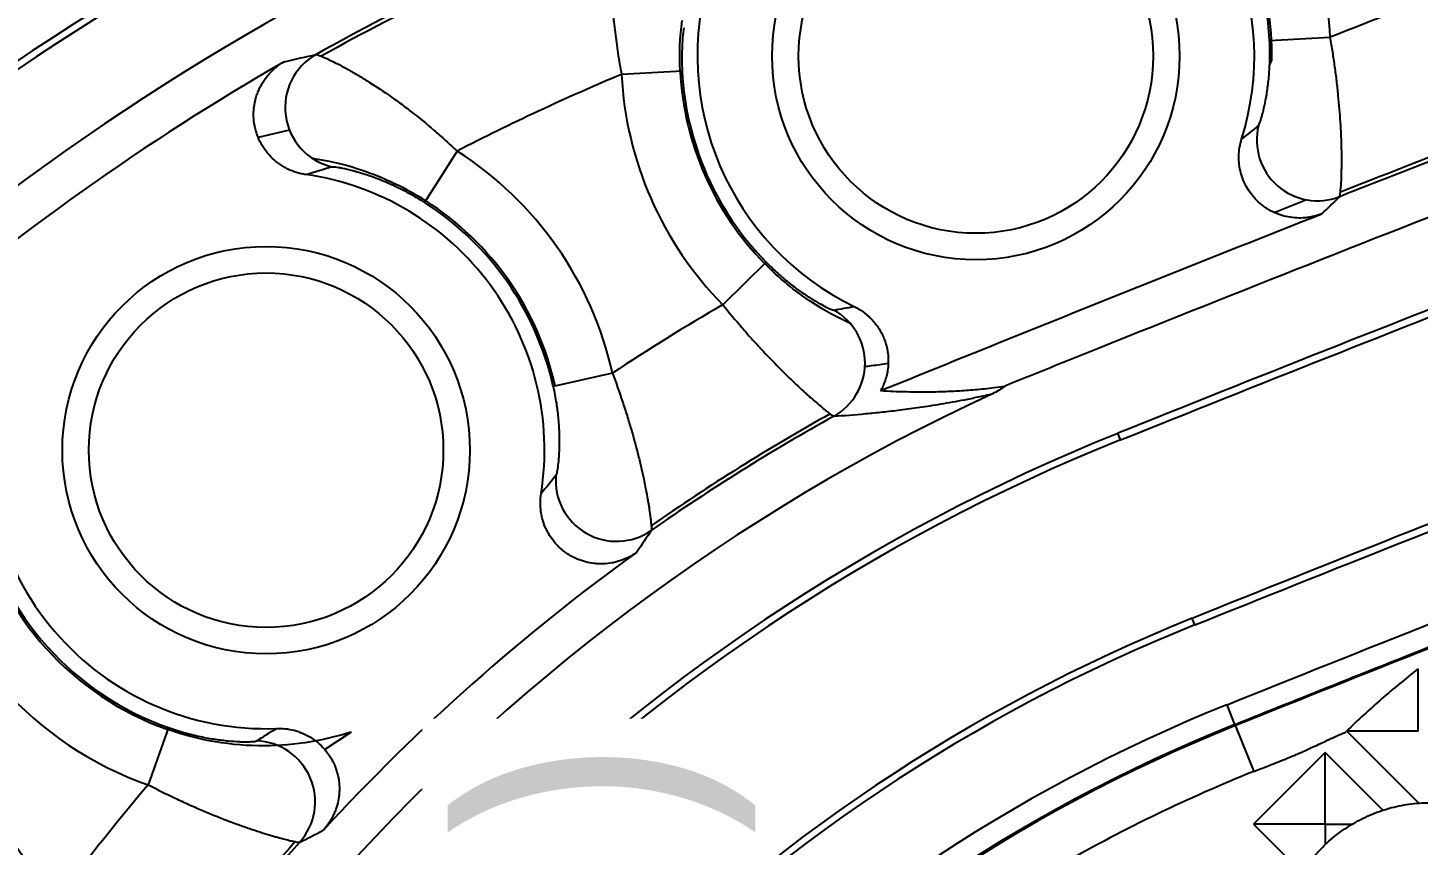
# Model space of a CAD drawing. Header units: millimetres. Extents: x 2519 to 3162, y 2051 to 2506.
# Drawn here: x 2738.72 to 2752.52, y 2293.2 to 2301.31 of the extents above; entities that cross this region are included whole.
import ezdxf
from ezdxf.lldxf.tags import DXFTag

# ---------------------------------------------------------------- set-up
doc = ezdxf.new("R2010")
doc.units = ezdxf.units.MM
doc.layers.add('20', color=7, linetype='Continuous', true_color=0xffffff)
doc.layers.add('dim', color=82, linetype='Continuous', lineweight=9)
doc.styles.add('Capful-A', font='')
doc.styles.get('Capful-A').set_extended_font_data('Microsoft YaHei')
tags = doc.linetypes.add('DASHED', pattern=[25.72, 12.86, -12.86]).pattern_tags.tags
tags[6:7] = [DXFTag(74, 4), DXFTag(75, 0), DXFTag(340, '0'), DXFTag(46, 0.0), DXFTag(50, 0.0), DXFTag(44, 0.0), DXFTag(45, 0.0)]
tags[4:5] = [DXFTag(74, 4), DXFTag(75, 0), DXFTag(340, '0'), DXFTag(46, 0.0), DXFTag(50, 0.0), DXFTag(44, 0.0), DXFTag(45, 0.0)]
doc.dimstyles.new('Capful-A-1.0', dxfattribs={"dimtxt": 2.5, "dimasz": 2.5, "dimexe": 1.5, "dimexo": 1, "dimgap": 1.5, "dimtad": 0, "dimdsep": 46, "dimtxsty": 'Capful-A', "dimcen": 0, "dimclrt": 2, "dimazin": 2, "dimtfac": 1, "dimtmove": 0, "dimatfit": 3, "dimfxl": 0, "dimtolj": 1, "dimtzin": 0, "dimarcsym": 0})

# ---------------------------------------------------------------- blocks, each defined once
blk = doc.blocks.new('*D157')
at = {"layer": 'Defpoints', "color": 0, "transparency": 16777216}
for p in [(2724.164, 2292.55), (2725.103, 2292.55), (2813.414, 2279.55)]:
    blk.add_point(p, dxfattribs=at)
at = {"layer": 'dim', "color": 0, "lineweight": -2, "transparency": 16777216}
blk.add_line((2724.663, 2292.55), (2725.103, 2292.55), dxfattribs=at)
at = {"layer": 'dim', "color": 2, "transparency": 16777216, "insert": (2730.448, 2292.55), "char_height": 2.5, "attachment_point": 5, "style": 'Capful-A', "bg_fill": 3, "box_fill_scale": 1.1, "bg_fill_color": 256, "bg_fill_true_color": 13158600, "bg_fill_transparency": 0}
blk.add_mtext('\\A1;13({\\fISOCPEUR|b0|i0|c134|p34;%%C}5)', dxfattribs=at)
blk = doc.blocks.new('*D158')
at = {"layer": 'Defpoints', "color": 0, "transparency": 16777216}
for p in [(2721.414, 2296.861), (2721.414, 2292.55), (2813.414, 2279.55)]:
    blk.add_point(p, dxfattribs=at)
at = {"layer": 'dim', "color": 0, "lineweight": -2, "transparency": 16777216}
blk.add_line((2721.414, 2293.05), (2721.414, 2296.861), dxfattribs=at)
at = {"layer": 'dim', "color": 2, "transparency": 16777216, "insert": (2721.414, 2299.131), "char_height": 2.5, "attachment_point": 5, "rotation": 90, "style": 'Capful-A', "bg_fill": 3, "box_fill_scale": 1.1, "bg_fill_color": 256, "bg_fill_true_color": 13158600, "bg_fill_transparency": 0}
blk.add_mtext('\\A1;92', dxfattribs=at)
blk = doc.blocks.new('*D162')
at = {"layer": 'Defpoints', "color": 0, "transparency": 16777216}
for p in [(2706.409, 2279.55), (2813.414, 2279.55)]:
    blk.add_point(p, dxfattribs=at)
at = {"layer": 'dim', "color": 0, "lineweight": -2, "transparency": 16777216}
for p, q in [((2706.409, 2280.05), (2706.409, 2283.55)), ((2706.409, 2283.55), (2706.409, 2278.962)), ((2706.409, 2278.962), (2706.409, 2282.962))]:
    blk.add_line(p, q, dxfattribs=at)
at = {"layer": 'dim', "color": 2, "transparency": 16777216, "insert": (2706.409, 2288.182), "char_height": 2.5, "attachment_point": 5, "rotation": 90, "style": 'Capful-A', "bg_fill": 3, "box_fill_scale": 1.1, "bg_fill_color": 256, "bg_fill_true_color": 13158600, "bg_fill_transparency": 0}
blk.add_mtext('\\A1;107.01', dxfattribs=at)
at = {"layer": 'Defpoints', "color": 0, "transparency": 16777216}
blk.add_point((2706.409, 2282.962), dxfattribs=at)
blk = doc.blocks.new('*D188')
at = {"layer": 'Defpoints', "color": 0, "transparency": 16777216}
for p in [(2744.414, 2283.929), (2744.414, 2282.85), (2813.414, 2279.55)]:
    blk.add_point(p, dxfattribs=at)
at = {"layer": 'dim', "color": 0, "lineweight": -2, "transparency": 16777216}
blk.add_line((2744.414, 2283.35), (2744.414, 2283.929), dxfattribs=at)
at = {"layer": 'dim', "color": 2, "transparency": 16777216, "insert": (2744.414, 2289.35), "char_height": 2.5, "attachment_point": 5, "rotation": 90, "style": 'Capful-A', "bg_fill": 3, "box_fill_scale": 1.1, "bg_fill_color": 256, "bg_fill_true_color": 13158600, "bg_fill_transparency": 0}
blk.add_mtext('\\A1;69({\\fISOCPEUR|b0|i0|c134|p34;%%C}6)', dxfattribs=at)

msp = doc.modelspace()

# ---------------------------------------------------------------- linework, layer by layer
at = {"layer": '20', "color": 7, "linetype": 'Continuous'}
for p, q in [((2751.046, 2301.186), (2751.648, 2301.218)), ((2751.047, 2300.936), (2751.07, 2300.99)), ((2745.216, 2300.88), (2744.614, 2300.849)), ((2741.318, 2300.295), (2741.008, 2300.222)), ((2742.982, 2300.087), (2742.657, 2299.579)), ((2751.091, 2299.479), (2751.405, 2299.605)), ((2746.049, 2298.986), (2745.619, 2298.563)), ((2744.524, 2297.883), (2743.935, 2297.752)), ((2749.567, 2297.221), (2749.541, 2297.287)), ((2750.305, 2295.385), (2750.279, 2295.45)), ((2752.521, 2294.331), (2752.521, 2294.949)), ((2750.702, 2294.397), (2750.624, 2294.593)), ((2740.117, 2294.366), (2739.917, 2293.798)), ((2750.702, 2294.397), (2750.89, 2293.931)), ((2741.929, 2294.322), (2741.668, 2294.148)), ((2752.521, 2294.331), (2751.811, 2294.331)), ((2751.812, 2294.33), (2752.521, 2293.621)), ((2751.598, 2294.118), (2750.887, 2293.408)), ((2752.17, 2293.546), (2751.598, 2294.118)), ((2751.598, 2293.408), (2751.598, 2294.118)), ((2751.598, 2293.408), (2750.887, 2293.408)), ((2750.887, 2293.408), (2751.369, 2292.925)), ((2751.598, 2293.408), (2751.867, 2293.408))]:
    msp.add_line(p, q, dxfattribs=at)
at = {"layer": '20', "color": 8, "linetype": 'DASHED', "ltscale": 0.003}
msp.add_line((2751.598, 2293.408), (2751.598, 2293.203), dxfattribs=at)
at = {"layer": '20', "color": 7, "linetype": 'Continuous'}
for centre, radius in [((2748.131, 2301.031), 2.022), ((2748.131, 2301.031), 1.759), ((2741.086, 2297.119), 2.022), ((2741.086, 2297.119), 1.759)]:
    msp.add_circle(centre, radius, dxfattribs=at)
for centre, radius, start, end in [((2753.057, 2279.55), 28.649, 112.2876, 171.04), ((2753.057, 2279.55), 28.636, 113.848, 171.04), ((2753.057, 2279.55), 28.147, 112.2876, 171.0399), ((2753.057, 2279.55), 27.782, 112.2875, 247.6643), ((2753.057, 2279.55), 27.712, 112.2862, 247.7111), ((2753.057, 2279.55), 25.842, 112.2891, 247.7135), ((2753.057, 2279.55), 25.772, 112.2877, 247.667), ((2748.131, 2301.031), 2.764, 342.6331, 61.4221), ((2748.131, 2301.031), 3.522, 3.0393, 40.7749), ((2748.131, 2301.031), 2.919, 3.0393, 40.7749), ((2748.131, 2301.031), 2.939, 359.208, 40.7749), ((2753.566, 2279.55), 25.125, 112.2698, 247.7302), ((2753.566, 2279.55), 24.611, 112.2698, 119.1389), ((2753.566, 2279.55), 24.572, 112.2698, 119.0564), ((2748.131, 2301.031), 2.764, 162.2936, 244.0681), ((2753.566, 2279.55), 24.704, 119.8605, 130.9144), ((2753.566, 2279.55), 23.104, 112.7959, 117.2651), ((2748.131, 2301.031), 3.522, 182.9571, 224.4863), ((2748.131, 2301.031), 2.939, 182.9571, 224.4863), ((2748.131, 2301.031), 2.919, 182.9571, 224.4863), ((2741.086, 2297.119), 3.522, 12.5249, 57.4242), ((2741.086, 2297.119), 2.764, 351.012, 81.8041), ((2741.086, 2297.119), 2.919, 12.5249, 57.4242), ((2741.086, 2297.119), 2.939, 12.5249, 57.4242), ((2756.666, 2279.55), 21.99, 120.1577, 123.5176), ((2756.666, 2279.55), 19.968, 114.7791, 162.8153), ((2741.086, 2297.119), 2.764, 168.9708, 272.1202), ((2756.666, 2279.55), 20.521, 119.1049, 124.954), ((2756.666, 2279.55), 20.483, 119.0464, 125.0284), ((2756.666, 2279.55), 19.114, 111.8865, 159.2733), ((2756.666, 2279.55), 19.044, 111.8865, 159.2734), ((2741.086, 2297.119), 2.939, 193.3507, 250.6072), ((2741.086, 2297.119), 2.919, 193.3507, 250.6072), ((2741.086, 2297.119), 3.522, 193.3507, 250.6072), ((2756.666, 2279.55), 20.389, 125.7171, 137.415), ((2756.668, 2279.55), 17.136, 111.8917, 159.2754), ((2756.668, 2279.55), 17.066, 111.8916, 159.2758), ((2735.736, 2291.144), 3.522, 24.0463, 84.4193), ((2756.668, 2279.55), 16.212, 111.8916, 160.292), ((2756.668, 2279.55), 16.001, 111.8916, 161.5074), ((2756.668, 2279.55), 15.988, 111.8916, 161.5074), ((2756.668, 2279.55), 15.498, 111.8916, 119.6496), ((2756.666, 2279.55), 21.99, 139.6145, 143.6639), ((2756.666, 2279.55), 20.521, 138.1781, 145.7339), ((2756.666, 2279.55), 20.483, 138.1037, 145.84)]:
    msp.add_arc(centre, radius, start, end, dxfattribs=at)
for centre, major_axis, ratio, start_param, end_param in [((2741.876, 2300.52), (-0.117, 0.592), 0.99641, 0.314347, 2.716699), ((2751.521, 2300.196), (-0.423, 0.429), 0.99778, 0.551663, 2.737578), ((2746.429, 2297.983), (-0.047, 0.601), 0.998022, 3.571099, 5.694606), ((2744.563, 2296.816), (0.501, -0.335), 0.997384, 3.645469, 5.912612), ((2740.971, 2293.631), (-0.273, 0.538), 0.997384, 3.512166, 5.779309)]:
    msp.add_ellipse(centre, major_axis=major_axis, ratio=ratio, start_param=start_param, end_param=end_param, dxfattribs=at)
for points, knots in [([(2774.721, 2307.133), (2774.157, 2306.966), (2771.106, 2306.053), (2765.439, 2304.211), (2757.509, 2301.345), (2751.759, 2299.101), (2748.689, 2297.864), (2748.421, 2297.756)], [0, 0, 0, 0, 0.068645, 0.369537, 0.67043, 0.971322, 1, 1, 1, 1]), ([(2773.27, 2305.806), (2770.724, 2305.032), (2765.531, 2303.339), (2757.626, 2300.476), (2752.272, 2298.384), (2749.541, 2297.287)], [0, 0, 0, 0, 0.316894, 0.650203, 1, 1, 1, 1]), ([(2749.567, 2297.221), (2752.298, 2298.319), (2757.651, 2300.41), (2765.554, 2303.273), (2770.746, 2304.965), (2773.29, 2305.739)], [0, 0, 0, 0, 0.349797, 0.683106, 1, 1, 1, 1]), ([(2773.845, 2303.914), (2771.31, 2303.142), (2766.142, 2301.457), (2758.292, 2298.613), (2752.985, 2296.538), (2750.279, 2295.45), (2750.279, 2295.45)], [0, 0, 0, 0, 0.316981, 0.6503, 0.999999, 1, 1, 1, 1]), ([(2750.305, 2295.385), (2753.011, 2296.472), (2758.316, 2298.547), (2766.165, 2301.391), (2771.331, 2303.076), (2773.866, 2303.847)], [0, 0, 0, 0, 0.349699, 0.683019, 1, 1, 1, 1]), ([(2750.624, 2294.593), (2753.322, 2295.677), (2758.613, 2297.746), (2766.439, 2300.582), (2771.588, 2302.261), (2774.115, 2303.029)], [0, 0, 0, 0, 0.349362, 0.682689, 1, 1, 1, 1]), ([(2744.511, 2301.662), (2744.515, 2301.599), (2744.52, 2301.535), (2744.528, 2301.453), (2744.53, 2301.436), (2744.533, 2301.403), (2744.535, 2301.386), (2744.541, 2301.335), (2744.545, 2301.301), (2744.558, 2301.199), (2744.567, 2301.13), (2744.589, 2300.991), (2744.601, 2300.92), (2744.614, 2300.849)], [0, 0, 0, 0, 0.25, 0.25, 0.3125, 0.3125, 0.375, 0.375, 0.5, 0.5, 0.75, 0.75, 1, 1, 1, 1]), ([(2745.196, 2300.879), (2745.196, 2300.882), (2745.196, 2300.884), (2745.187, 2301.052), (2745.194, 2301.22), (2745.215, 2301.383)], [0, 0, 0, 0, 0.014801, 0.014801, 1, 1, 1, 1]), ([(2745.231, 2301.311), (2745.227, 2301.279), (2745.223, 2301.246), (2745.219, 2301.194), (2745.218, 2301.177), (2745.216, 2301.141), (2745.215, 2301.123), (2745.213, 2301.068), (2745.213, 2301.032), (2745.213, 2300.957), (2745.214, 2300.919), (2745.216, 2300.88)], [0, 0, 0, 0, 0.25, 0.25, 0.375, 0.375, 0.5, 0.5, 0.75, 0.75, 1, 1, 1, 1]), ([(2750.936, 2300.34), (2750.937, 2300.341), (2750.938, 2300.344), (2750.942, 2300.351), (2750.944, 2300.356), (2750.952, 2300.374), (2750.958, 2300.391), (2750.967, 2300.423), (2750.971, 2300.435), (2750.976, 2300.455), (2750.978, 2300.462), (2750.982, 2300.476), (2750.983, 2300.483), (2750.993, 2300.521), (2751, 2300.555), (2751.011, 2300.612), (2751.014, 2300.631), (2751.021, 2300.673), (2751.024, 2300.695), (2751.033, 2300.762), (2751.039, 2300.809), (2751.044, 2300.885), (2751.046, 2300.912), (2751.048, 2300.964), (2751.05, 2301.018), (2751.05, 2301.073), (2751.049, 2301.129), (2751.048, 2301.157), (2751.046, 2301.186)], [0, 0, 0, 0, 0.0625, 0.0625, 0.125, 0.125, 0.25, 0.25, 0.3125, 0.3125, 0.34375, 0.34375, 0.375, 0.375, 0.5, 0.5, 0.5625, 0.5625, 0.625, 0.625, 0.75, 0.75, 0.8125, 0.8125, 0.875, 0.9375, 0.9375, 1, 1, 1, 1]), ([(2751.742, 2299.635), (2751.743, 2299.637), (2751.744, 2299.642), (2751.746, 2299.653), (2751.747, 2299.657), (2751.748, 2299.667), (2751.749, 2299.672), (2751.752, 2299.703), (2751.755, 2299.737), (2751.759, 2299.802), (2751.76, 2299.826), (2751.761, 2299.866), (2751.761, 2299.879), (2751.762, 2299.908), (2751.762, 2299.922), (2751.763, 2299.997), (2751.763, 2300.064), (2751.76, 2300.156), (2751.76, 2300.175), (2751.759, 2300.213), (2751.758, 2300.233), (2751.755, 2300.293), (2751.753, 2300.334), (2751.745, 2300.46), (2751.738, 2300.548), (2751.726, 2300.664), (2751.724, 2300.687), (2751.719, 2300.734), (2751.716, 2300.758), (2751.708, 2300.829), (2751.695, 2300.924), (2751.681, 2301.021), (2751.665, 2301.119), (2751.657, 2301.168), (2751.648, 2301.218)], [0, 0, 0, 0, 0.0625, 0.0625, 0.09375, 0.09375, 0.125, 0.125, 0.25, 0.25, 0.3125, 0.3125, 0.34375, 0.34375, 0.375, 0.375, 0.5, 0.5, 0.53125, 0.53125, 0.5625, 0.5625, 0.625, 0.625, 0.75, 0.75, 0.78125, 0.78125, 0.8125, 0.8125, 0.875, 0.9375, 0.9375, 1, 1, 1, 1]), ([(2741.582, 2301.046), (2741.584, 2301.046), (2741.586, 2301.046), (2741.592, 2301.045), (2741.595, 2301.043), (2741.608, 2301.039), (2741.63, 2301.031), (2741.663, 2301.017), (2741.7, 2301), (2741.721, 2300.99), (2741.788, 2300.957), (2741.841, 2300.93), (2741.914, 2300.889), (2741.929, 2300.88), (2741.959, 2300.863), (2741.975, 2300.854), (2742.022, 2300.826), (2742.055, 2300.806), (2742.155, 2300.744), (2742.226, 2300.698), (2742.318, 2300.633), (2742.336, 2300.62), (2742.374, 2300.594), (2742.392, 2300.58), (2742.449, 2300.539), (2742.486, 2300.51), (2742.6, 2300.422), (2742.676, 2300.36), (2742.772, 2300.277), (2742.791, 2300.261), (2742.83, 2300.227), (2742.849, 2300.21), (2742.906, 2300.158), (2742.944, 2300.123), (2742.982, 2300.087)], [0, 0, 0, 0, 0.03125, 0.03125, 0.0625, 0.0625, 0.125, 0.1875, 0.1875, 0.25, 0.25, 0.375, 0.375, 0.40625, 0.40625, 0.4375, 0.4375, 0.5, 0.5, 0.625, 0.625, 0.65625, 0.65625, 0.6875, 0.6875, 0.75, 0.75, 0.875, 0.875, 0.90625, 0.90625, 0.9375, 0.9375, 1, 1, 1, 1]), ([(2741.48, 2299.855), (2741.464, 2299.857), (2741.449, 2299.86), (2741.418, 2299.867), (2741.403, 2299.871), (2741.358, 2299.885), (2741.329, 2299.896), (2741.288, 2299.916), (2741.274, 2299.924), (2741.247, 2299.939), (2741.234, 2299.948), (2741.195, 2299.975), (2741.147, 2300.014), (2741.105, 2300.06), (2741.077, 2300.098), (2741.068, 2300.11), (2741.051, 2300.136), (2741.043, 2300.15), (2741.021, 2300.191), (2741.008, 2300.219), (2740.992, 2300.263), (2740.987, 2300.278), (2740.979, 2300.308), (2740.976, 2300.323), (2740.967, 2300.369), (2740.963, 2300.4), (2740.962, 2300.447), (2740.962, 2300.462), (2740.963, 2300.494), (2740.965, 2300.509), (2740.971, 2300.555), (2740.977, 2300.586), (2740.989, 2300.631), (2740.994, 2300.645), (2741.005, 2300.675), (2741.011, 2300.689), (2741.031, 2300.732), (2741.046, 2300.759), (2741.072, 2300.797), (2741.081, 2300.81), (2741.1, 2300.835), (2741.11, 2300.847), (2741.142, 2300.881), (2741.187, 2300.924), (2741.239, 2300.959), (2741.266, 2300.974)], [0, 0, 0, 0, 0.03125, 0.03125, 0.0625, 0.0625, 0.125, 0.125, 0.15625, 0.15625, 0.1875, 0.1875, 0.25, 0.3125, 0.3125, 0.34375, 0.34375, 0.375, 0.375, 0.4375, 0.4375, 0.46875, 0.46875, 0.5, 0.5, 0.5625, 0.5625, 0.59375, 0.59375, 0.625, 0.625, 0.6875, 0.6875, 0.71875, 0.71875, 0.75, 0.75, 0.8125, 0.8125, 0.84375, 0.84375, 0.875, 0.875, 0.9375, 1, 1, 1, 1]), ([(2751.566, 2299.466), (2751.539, 2299.455), (2751.512, 2299.447), (2751.471, 2299.437), (2751.457, 2299.434), (2751.429, 2299.429), (2751.415, 2299.427), (2751.372, 2299.423), (2751.316, 2299.422), (2751.26, 2299.429), (2751.204, 2299.439), (2751.177, 2299.446), (2751.123, 2299.464), (2751.097, 2299.475), (2751.06, 2299.494), (2751.047, 2299.501), (2751.023, 2299.516), (2751.011, 2299.524), (2750.976, 2299.548), (2750.954, 2299.565), (2750.923, 2299.594), (2750.913, 2299.604), (2750.894, 2299.625), (2750.884, 2299.636), (2750.858, 2299.669), (2750.825, 2299.715), (2750.8, 2299.765), (2750.783, 2299.804), (2750.778, 2299.818), (2750.769, 2299.845), (2750.765, 2299.858), (2750.754, 2299.899), (2750.749, 2299.927), (2750.744, 2299.969), (2750.743, 2299.983), (2750.741, 2300.011), (2750.741, 2300.025), (2750.742, 2300.068), (2750.747, 2300.124), (2750.76, 2300.179), (2750.769, 2300.206)], [0, 0, 0, 0, 0.0625, 0.0625, 0.09375, 0.09375, 0.125, 0.125, 0.1875, 0.25, 0.25, 0.3125, 0.3125, 0.375, 0.375, 0.40625, 0.40625, 0.4375, 0.4375, 0.5, 0.5, 0.53125, 0.53125, 0.5625, 0.5625, 0.625, 0.6875, 0.6875, 0.71875, 0.71875, 0.75, 0.75, 0.8125, 0.8125, 0.84375, 0.84375, 0.875, 0.875, 0.9375, 1, 1, 1, 1]), ([(2741.543, 2300.018), (2741.695, 2299.996), (2741.846, 2299.961), (2742.107, 2299.877), (2742.215, 2299.835), (2742.427, 2299.737), (2742.532, 2299.681), (2742.643, 2299.612), (2742.655, 2299.604), (2742.668, 2299.595)], [0, 0, 0, 0, 0.390828, 0.390828, 0.676978, 0.676978, 0.963128, 0.963128, 1, 1, 1, 1]), ([(2741.739, 2299.933), (2741.742, 2299.933), (2741.745, 2299.933), (2741.757, 2299.933), (2741.772, 2299.931), (2741.792, 2299.928), (2741.81, 2299.925), (2741.817, 2299.924), (2741.83, 2299.922), (2741.837, 2299.92), (2741.873, 2299.913), (2741.906, 2299.905), (2741.953, 2299.893), (2741.963, 2299.89), (2741.982, 2299.885), (2741.992, 2299.882), (2742.022, 2299.873), (2742.043, 2299.867), (2742.108, 2299.846), (2742.153, 2299.83), (2742.225, 2299.802), (2742.25, 2299.792), (2742.299, 2299.771), (2742.324, 2299.76), (2742.399, 2299.725), (2742.45, 2299.699), (2742.528, 2299.657), (2742.554, 2299.642), (2742.606, 2299.611), (2742.632, 2299.596), (2742.657, 2299.579)], [0, 0, 0, 0, 0.0625, 0.0625, 0.125, 0.1875, 0.1875, 0.21875, 0.21875, 0.25, 0.25, 0.375, 0.375, 0.40625, 0.40625, 0.4375, 0.4375, 0.5, 0.5, 0.625, 0.625, 0.6875, 0.6875, 0.75, 0.75, 0.875, 0.875, 0.9375, 0.9375, 1, 1, 1, 1]), ([(2746.884, 2298.378), (2746.76, 2298.434), (2746.634, 2298.501), (2746.425, 2298.637), (2746.339, 2298.7), (2746.179, 2298.832), (2746.105, 2298.9), (2746.035, 2298.972)], [0, 0, 0, 0, 0.420248, 0.420248, 0.718665, 0.718665, 1, 1, 1, 1]), ([(2746.049, 2298.986), (2746.088, 2298.946), (2746.128, 2298.908), (2746.178, 2298.863), (2746.188, 2298.854), (2746.208, 2298.837), (2746.218, 2298.828), (2746.248, 2298.803), (2746.287, 2298.771), (2746.335, 2298.735), (2746.363, 2298.715), (2746.381, 2298.701), (2746.39, 2298.695), (2746.436, 2298.663), (2746.469, 2298.641), (2746.516, 2298.612), (2746.531, 2298.603), (2746.553, 2298.59), (2746.56, 2298.586), (2746.574, 2298.578), (2746.581, 2298.574), (2746.613, 2298.557), (2746.635, 2298.545), (2746.664, 2298.531), (2746.673, 2298.527), (2746.688, 2298.52), (2746.702, 2298.515), (2746.711, 2298.512), (2746.718, 2298.51), (2746.721, 2298.509), (2746.723, 2298.51)], [0, 0, 0, 0, 0.125, 0.125, 0.15625, 0.15625, 0.1875, 0.1875, 0.25, 0.3125, 0.34375, 0.34375, 0.375, 0.375, 0.5, 0.5, 0.5625, 0.5625, 0.59375, 0.59375, 0.625, 0.625, 0.75, 0.75, 0.8125, 0.8125, 0.875, 0.9375, 0.9375, 1, 1, 1, 1]), ([(2745.619, 2298.563), (2745.681, 2298.486), (2745.744, 2298.411), (2745.824, 2298.319), (2745.839, 2298.301), (2745.871, 2298.264), (2745.887, 2298.246), (2745.935, 2298.194), (2745.966, 2298.159), (2746.059, 2298.059), (2746.12, 2297.996), (2746.193, 2297.921), (2746.208, 2297.907), (2746.237, 2297.878), (2746.251, 2297.864), (2746.293, 2297.823), (2746.347, 2297.771), (2746.411, 2297.713), (2746.446, 2297.68), (2746.47, 2297.659), (2746.481, 2297.649), (2746.536, 2297.6), (2746.575, 2297.568), (2746.616, 2297.534), (2746.624, 2297.527), (2746.638, 2297.516), (2746.645, 2297.51), (2746.665, 2297.494), (2746.688, 2297.477), (2746.703, 2297.466), (2746.715, 2297.459), (2746.719, 2297.457), (2746.721, 2297.457)], [0, 0, 0, 0, 0.125, 0.125, 0.15625, 0.15625, 0.1875, 0.1875, 0.25, 0.25, 0.375, 0.375, 0.40625, 0.40625, 0.4375, 0.4375, 0.5, 0.5625, 0.59375, 0.59375, 0.625, 0.625, 0.75, 0.75, 0.78125, 0.78125, 0.8125, 0.8125, 0.875, 0.9375, 0.9375, 1, 1, 1, 1]), ([(2746.923, 2298.545), (2746.96, 2298.527), (2746.994, 2298.506), (2747.035, 2298.475), (2747.043, 2298.468), (2747.059, 2298.455), (2747.066, 2298.448), (2747.089, 2298.427), (2747.103, 2298.412), (2747.143, 2298.366), (2747.166, 2298.333), (2747.196, 2298.279), (2747.205, 2298.26), (2747.221, 2298.223), (2747.235, 2298.185), (2747.246, 2298.145), (2747.252, 2298.115), (2747.254, 2298.105), (2747.257, 2298.085), (2747.258, 2298.074), (2747.263, 2298.024), (2747.263, 2297.983), (2747.258, 2297.932), (2747.257, 2297.922), (2747.253, 2297.902), (2747.252, 2297.892), (2747.245, 2297.861), (2747.24, 2297.842), (2747.222, 2297.784), (2747.206, 2297.746), (2747.186, 2297.71)], [0, 0, 0, 0, 0.125, 0.125, 0.15625, 0.15625, 0.1875, 0.1875, 0.25, 0.25, 0.375, 0.375, 0.4375, 0.4375, 0.5, 0.5625, 0.5625, 0.59375, 0.59375, 0.625, 0.625, 0.75, 0.75, 0.78125, 0.78125, 0.8125, 0.8125, 0.875, 0.875, 1, 1, 1, 1]), ([(2747.03, 2297.95), (2747.052, 2297.953), (2747.074, 2297.956), (2747.15, 2297.966), (2747.205, 2297.974), (2747.262, 2297.983)], [0, 0, 0, 0, 0.298, 0.298, 1, 1, 1, 1]), ([(2744.524, 2297.883), (2744.559, 2297.789), (2744.592, 2297.695), (2744.631, 2297.578), (2744.639, 2297.554), (2744.654, 2297.508), (2744.661, 2297.485), (2744.683, 2297.416), (2744.696, 2297.371), (2744.735, 2297.238), (2744.758, 2297.152), (2744.785, 2297.048), (2744.79, 2297.027), (2744.799, 2296.987), (2744.804, 2296.967), (2744.818, 2296.908), (2744.826, 2296.871), (2744.849, 2296.762), (2744.862, 2296.695), (2744.875, 2296.619), (2744.878, 2296.604), (2744.883, 2296.575), (2744.885, 2296.562), (2744.891, 2296.522), (2744.894, 2296.497), (2744.899, 2296.464), (2744.9, 2296.453), (2744.903, 2296.433), (2744.904, 2296.423), (2744.907, 2296.397), (2744.908, 2296.381), (2744.91, 2296.362), (2744.91, 2296.356), (2744.911, 2296.346), (2744.911, 2296.341), (2744.911, 2296.33), (2744.91, 2296.325), (2744.909, 2296.323)], [0, 0, 0, 0, 0.125, 0.125, 0.15625, 0.15625, 0.1875, 0.1875, 0.25, 0.25, 0.375, 0.375, 0.40625, 0.40625, 0.4375, 0.4375, 0.5, 0.5, 0.625, 0.625, 0.65625, 0.65625, 0.6875, 0.6875, 0.75, 0.75, 0.78125, 0.78125, 0.8125, 0.8125, 0.875, 0.875, 0.90625, 0.90625, 0.9375, 0.9375, 1, 1, 1, 1]), ([(2743.935, 2297.752), (2743.948, 2297.696), (2743.958, 2297.64), (2743.969, 2297.571), (2743.971, 2297.557), (2743.975, 2297.53), (2743.976, 2297.517), (2743.981, 2297.477), (2743.986, 2297.425), (2743.991, 2297.362), (2743.993, 2297.326), (2743.994, 2297.302), (2743.994, 2297.29), (2743.996, 2297.231), (2743.996, 2297.188), (2743.995, 2297.128), (2743.994, 2297.109), (2743.992, 2297.072), (2743.991, 2297.055), (2743.987, 2297.005), (2743.984, 2296.976), (2743.979, 2296.94), (2743.977, 2296.929), (2743.974, 2296.91), (2743.972, 2296.897), (2743.97, 2296.888), (2743.968, 2296.882), (2743.967, 2296.879), (2743.965, 2296.873), (2743.964, 2296.87), (2743.963, 2296.869)], [0, 0, 0, 0, 0.125, 0.125, 0.15625, 0.15625, 0.1875, 0.1875, 0.25, 0.3125, 0.34375, 0.34375, 0.375, 0.375, 0.5, 0.5, 0.5625, 0.5625, 0.625, 0.625, 0.75, 0.75, 0.8125, 0.8125, 0.875, 0.90625, 0.90625, 0.9375, 0.9375, 1, 1, 1, 1]), ([(2746.721, 2297.457), (2746.822, 2297.463), (2746.926, 2297.471), (2747.091, 2297.487), (2747.147, 2297.492), (2747.262, 2297.505), (2747.322, 2297.512), (2747.445, 2297.527), (2747.509, 2297.535), (2747.642, 2297.555), (2747.711, 2297.566), (2747.822, 2297.584), (2747.86, 2297.591), (2747.938, 2297.605), (2747.978, 2297.612), (2748.062, 2297.629), (2748.106, 2297.638), (2748.197, 2297.657), (2748.246, 2297.668), (2748.297, 2297.68)], [0, 0, 0, 0, 0.25, 0.25, 0.375, 0.375, 0.5, 0.5, 0.625, 0.625, 0.75, 0.75, 0.8125, 0.8125, 0.875, 0.875, 0.9375, 0.9375, 1, 1, 1, 1]), ([(2747.186, 2297.71), (2747.268, 2297.706), (2747.353, 2297.702), (2747.485, 2297.699), (2747.53, 2297.699), (2747.623, 2297.698), (2747.671, 2297.699), (2747.768, 2297.7), (2747.819, 2297.702), (2747.923, 2297.706), (2747.978, 2297.709), (2748.092, 2297.718), (2748.151, 2297.723), (2748.247, 2297.733), (2748.28, 2297.737), (2748.348, 2297.746), (2748.384, 2297.751), (2748.421, 2297.756)], [0, 0, 0, 0, 0.25, 0.25, 0.375, 0.375, 0.5, 0.5, 0.625, 0.625, 0.75, 0.75, 0.875, 0.875, 0.9375, 0.9375, 1, 1, 1, 1]), ([(2744.763, 2296.104), (2744.739, 2296.087), (2744.688, 2296.056), (2744.634, 2296.033), (2744.592, 2296.019), (2744.578, 2296.014), (2744.549, 2296.007), (2744.535, 2296.003), (2744.491, 2295.995), (2744.462, 2295.992), (2744.418, 2295.99), (2744.403, 2295.99), (2744.373, 2295.992), (2744.358, 2295.993), (2744.314, 2295.998), (2744.285, 2296.003), (2744.243, 2296.014), (2744.229, 2296.018), (2744.201, 2296.028), (2744.187, 2296.033), (2744.146, 2296.051), (2744.093, 2296.078), (2744.046, 2296.113), (2744.011, 2296.141), (2744, 2296.151), (2743.979, 2296.172), (2743.969, 2296.183), (2743.94, 2296.216), (2743.922, 2296.239), (2743.898, 2296.276), (2743.89, 2296.289), (2743.876, 2296.315), (2743.869, 2296.328), (2743.851, 2296.369), (2743.84, 2296.396), (2743.828, 2296.438), (2743.825, 2296.453), (2743.818, 2296.482), (2743.816, 2296.497), (2743.81, 2296.541), (2743.806, 2296.599), (2743.811, 2296.658), (2743.816, 2296.688)], [0, 0, 0, 0, 0.0625, 0.125, 0.125, 0.15625, 0.15625, 0.1875, 0.1875, 0.25, 0.25, 0.28125, 0.28125, 0.3125, 0.3125, 0.375, 0.375, 0.40625, 0.40625, 0.4375, 0.4375, 0.5, 0.5625, 0.5625, 0.59375, 0.59375, 0.625, 0.625, 0.6875, 0.6875, 0.71875, 0.71875, 0.75, 0.75, 0.8125, 0.8125, 0.84375, 0.84375, 0.875, 0.875, 0.9375, 1, 1, 1, 1]), ([(2752.521, 2294.949), (2752.46, 2294.901), (2752.399, 2294.852), (2752.278, 2294.753), (2752.218, 2294.703), (2752.099, 2294.599), (2752.04, 2294.547), (2751.924, 2294.439), (2751.866, 2294.385), (2751.808, 2294.328)], [0, 0, 0, 0, 0.25, 0.25, 0.5, 0.5, 0.75, 0.75, 1, 1, 1, 1]), ([(2740.117, 2294.366), (2740.171, 2294.347), (2740.225, 2294.33), (2740.292, 2294.311), (2740.305, 2294.308), (2740.332, 2294.301), (2740.345, 2294.297), (2740.385, 2294.288), (2740.41, 2294.282), (2740.486, 2294.266), (2740.534, 2294.257), (2740.603, 2294.247), (2740.625, 2294.244), (2740.669, 2294.239), (2740.69, 2294.236), (2740.75, 2294.231), (2740.787, 2294.228), (2740.828, 2294.226), (2740.836, 2294.226), (2740.852, 2294.226), (2740.859, 2294.226), (2740.881, 2294.225), (2740.907, 2294.225), (2740.929, 2294.226), (2740.949, 2294.227), (2740.957, 2294.227), (2740.972, 2294.229), (2740.978, 2294.229), (2740.986, 2294.231), (2740.989, 2294.232), (2740.991, 2294.233)], [0, 0, 0, 0, 0.125, 0.125, 0.15625, 0.15625, 0.1875, 0.1875, 0.25, 0.25, 0.375, 0.375, 0.4375, 0.4375, 0.5, 0.5, 0.625, 0.625, 0.65625, 0.65625, 0.6875, 0.6875, 0.75, 0.8125, 0.8125, 0.875, 0.875, 0.9375, 0.9375, 1, 1, 1, 1]), ([(2741.188, 2294.358), (2741.218, 2294.359), (2741.277, 2294.357), (2741.335, 2294.346), (2741.378, 2294.335), (2741.392, 2294.33), (2741.42, 2294.321), (2741.434, 2294.315), (2741.475, 2294.298), (2741.501, 2294.285), (2741.551, 2294.254), (2741.576, 2294.236), (2741.621, 2294.198), (2741.642, 2294.178), (2741.671, 2294.145), (2741.681, 2294.133), (2741.699, 2294.11), (2741.707, 2294.098), (2741.732, 2294.06), (2741.76, 2294.009), (2741.781, 2293.954), (2741.793, 2293.911), (2741.797, 2293.896), (2741.803, 2293.867), (2741.806, 2293.853), (2741.812, 2293.809), (2741.814, 2293.78), (2741.813, 2293.735), (2741.813, 2293.721), (2741.81, 2293.691), (2741.808, 2293.676), (2741.801, 2293.633), (2741.795, 2293.604), (2741.781, 2293.562), (2741.776, 2293.548), (2741.765, 2293.52), (2741.759, 2293.507), (2741.74, 2293.467), (2741.711, 2293.416), (2741.674, 2293.369), (2741.654, 2293.347)], [0, 0, 0, 0, 0.0625, 0.125, 0.125, 0.15625, 0.15625, 0.1875, 0.1875, 0.25, 0.25, 0.3125, 0.3125, 0.375, 0.375, 0.40625, 0.40625, 0.4375, 0.4375, 0.5, 0.5625, 0.5625, 0.59375, 0.59375, 0.625, 0.625, 0.6875, 0.6875, 0.71875, 0.71875, 0.75, 0.75, 0.8125, 0.8125, 0.84375, 0.84375, 0.875, 0.875, 0.9375, 1, 1, 1, 1]), ([(2741.929, 2294.322), (2741.921, 2294.319), (2741.913, 2294.317), (2741.766, 2294.271), (2741.622, 2294.238), (2741.32, 2294.193), (2741.165, 2294.182), (2740.848, 2294.188), (2740.684, 2294.204), (2740.383, 2294.262), (2740.243, 2294.3), (2740.11, 2294.348)], [0, 0, 0, 0, 0.014449, 0.014449, 0.269641, 0.269641, 0.524833, 0.524833, 0.780025, 0.780025, 1, 1, 1, 1]), ([(2750.89, 2293.931), (2750.893, 2293.932), (2750.906, 2293.937), (2750.934, 2293.948), (2750.981, 2293.967), (2751.048, 2293.993), (2751.116, 2294.02), (2751.18, 2294.045), (2751.231, 2294.065), (2751.277, 2294.084), (2751.32, 2294.102), (2751.355, 2294.117), (2751.388, 2294.132), (2751.423, 2294.148), (2751.467, 2294.169), (2751.521, 2294.194), (2751.571, 2294.217), (2751.612, 2294.236), (2751.64, 2294.25), (2751.668, 2294.262), (2751.694, 2294.274), (2751.719, 2294.285), (2751.743, 2294.296), (2751.766, 2294.305), (2751.787, 2294.314), (2751.801, 2294.32), (2751.808, 2294.323)], [0, 0, 0, 0, 0.010362, 0.041021, 0.091978, 0.163233, 0.254786, 0.313731, 0.368401, 0.418798, 0.464924, 0.506784, 0.534381, 0.572753, 0.621899, 0.681822, 0.752522, 0.785512, 0.817127, 0.847368, 0.876235, 0.903729, 0.929851, 0.954602, 0.977985, 1, 1, 1, 1]), ([(2739.917, 2293.798), (2740.006, 2293.751), (2740.095, 2293.707), (2740.228, 2293.644), (2740.272, 2293.624), (2740.361, 2293.584), (2740.404, 2293.565), (2740.532, 2293.51), (2740.614, 2293.477), (2740.734, 2293.431), (2740.773, 2293.417), (2740.849, 2293.389), (2740.886, 2293.376), (2740.992, 2293.34), (2741.057, 2293.319), (2741.131, 2293.297), (2741.145, 2293.293), (2741.173, 2293.285), (2741.186, 2293.281), (2741.225, 2293.27), (2741.273, 2293.257), (2741.312, 2293.248), (2741.338, 2293.241), (2741.346, 2293.24), (2741.361, 2293.236), (2741.368, 2293.235), (2741.387, 2293.231), (2741.397, 2293.229), (2741.409, 2293.228), (2741.412, 2293.228), (2741.417, 2293.228), (2741.419, 2293.228), (2741.42, 2293.228)], [0, 0, 0, 0, 0.125, 0.125, 0.1875, 0.1875, 0.25, 0.25, 0.375, 0.375, 0.4375, 0.4375, 0.5, 0.5, 0.625, 0.625, 0.65625, 0.65625, 0.6875, 0.6875, 0.75, 0.8125, 0.8125, 0.84375, 0.84375, 0.875, 0.875, 0.9375, 0.9375, 0.96875, 0.96875, 1, 1, 1, 1]), ([(2751.305, 2292.815), (2751.311, 2292.826), (2751.323, 2292.849), (2751.342, 2292.882), (2751.362, 2292.914), (2751.382, 2292.945), (2751.402, 2292.974), (2751.422, 2293.002), (2751.441, 2293.029), (2751.461, 2293.054), (2751.481, 2293.078), (2751.501, 2293.101), (2751.52, 2293.123), (2751.557, 2293.163), (2751.614, 2293.22), (2751.693, 2293.288), (2751.773, 2293.348), (2751.886, 2293.422), (2752.038, 2293.5), (2752.231, 2293.569), (2752.432, 2293.611), (2752.595, 2293.622), (2752.711, 2293.619), (2752.779, 2293.614), (2752.844, 2293.607), (2752.913, 2293.596), (2752.983, 2293.581), (2753.057, 2293.562), (2753.128, 2293.539), (2753.197, 2293.514), (2753.262, 2293.486), (2753.339, 2293.449), (2753.421, 2293.403), (2753.542, 2293.323), (2753.677, 2293.213), (2753.822, 2293.054), (2753.942, 2292.881), (2754.038, 2292.688), (2754.105, 2292.483), (2754.137, 2292.308), (2754.146, 2292.167), (2754.147, 2292.061), (2754.139, 2291.952), (2754.126, 2291.861), (2754.111, 2291.787), (2754.097, 2291.73), (2754.079, 2291.665), (2754.055, 2291.594), (2754.024, 2291.516), (2753.975, 2291.411), (2753.908, 2291.294), (2753.825, 2291.179), (2753.721, 2291.059), (2753.588, 2290.935), (2753.411, 2290.812), (2753.22, 2290.716), (2753.05, 2290.659), (2752.912, 2290.629), (2752.808, 2290.613), (2752.698, 2290.605), (2752.62, 2290.605), (2752.575, 2290.606), (2752.564, 2290.607), (2752.553, 2290.608), (2752.541, 2290.608), (2752.529, 2290.609), (2752.517, 2290.61), (2752.504, 2290.611), (2752.491, 2290.612), (2752.478, 2290.614), (2752.465, 2290.615), (2752.451, 2290.617), (2752.437, 2290.619), (2752.423, 2290.621), (2752.409, 2290.623), (2752.394, 2290.625), (2752.38, 2290.628), (2752.365, 2290.63), (2752.349, 2290.633), (2752.334, 2290.636), (2752.318, 2290.64), (2752.302, 2290.643), (2752.286, 2290.647), (2752.269, 2290.651), (2752.253, 2290.655), (2752.236, 2290.66), (2752.219, 2290.665), (2752.201, 2290.67), (2752.184, 2290.675), (2752.172, 2290.679), (2752.166, 2290.681)], [0, 0, 0, 0, 0.005845, 0.011533, 0.017064, 0.022438, 0.027655, 0.032714, 0.037617, 0.042363, 0.046952, 0.051385, 0.055661, 0.05978, 0.075477, 0.090657, 0.105326, 0.119493, 0.149375, 0.179086, 0.208116, 0.238779, 0.249992, 0.259174, 0.268852, 0.279026, 0.289698, 0.300868, 0.312537, 0.32298, 0.333424, 0.343867, 0.360903, 0.375022, 0.408138, 0.437481, 0.469297, 0.49998, 0.530927, 0.56249, 0.577087, 0.592379, 0.608371, 0.62507, 0.632507, 0.64114, 0.65097, 0.661995, 0.674216, 0.687633, 0.712694, 0.733438, 0.749864, 0.782384, 0.812347, 0.843644, 0.874847, 0.889626, 0.904977, 0.920905, 0.937415, 0.939012, 0.940649, 0.942326, 0.944044, 0.945801, 0.947598, 0.949436, 0.951313, 0.953231, 0.955189, 0.957186, 0.959224, 0.961302, 0.96342, 0.965578, 0.967776, 0.970014, 0.972293, 0.974611, 0.976969, 0.979368, 0.981807, 0.984285, 0.986804, 0.989363, 0.991962, 0.994601, 0.997281, 1, 1, 1, 1])]:
    msp.add_open_spline(points, degree=3, knots=knots, dxfattribs=at)
for points in [[(2752.908, 2301.71), (2752.488, 2301.547), (2752.068, 2301.383), (2751.648, 2301.218)], [(2741.266, 2300.974), (2741.376, 2301.002), (2741.481, 2301.025), (2741.582, 2301.046)], [(2753.912, 2300.483), (2753.192, 2300.204), (2752.469, 2299.922), (2751.742, 2299.635)], [(2753.876, 2300.51), (2753.17, 2300.237), (2752.462, 2299.96), (2751.75, 2299.68)], [(2750.769, 2300.206), (2750.827, 2300.251), (2750.882, 2300.296), (2750.936, 2300.34)], [(2741.48, 2299.855), (2741.57, 2299.884), (2741.656, 2299.91), (2741.739, 2299.933)], [(2751.566, 2299.466), (2751.627, 2299.523), (2751.685, 2299.58), (2751.742, 2299.635)], [(2747.186, 2297.71), (2747.676, 2297.909), (2748.654, 2298.305), (2750.114, 2298.891), (2751.083, 2299.275), (2751.566, 2299.466)], [(2746.723, 2298.51), (2746.788, 2298.521), (2746.854, 2298.533), (2746.923, 2298.545)], [(2748.421, 2297.756), (2748.383, 2297.726), (2748.341, 2297.7), (2748.297, 2297.68)], [(2743.963, 2296.869), (2743.916, 2296.81), (2743.867, 2296.75), (2743.816, 2296.688)], [(2744.909, 2296.323), (2744.863, 2296.252), (2744.815, 2296.18), (2744.763, 2296.104)], [(2750.702, 2294.397), (2751.361, 2294.662), (2752.668, 2295.184), (2753.96, 2295.692), (2754.601, 2295.942)], [(2754.606, 2295.93), (2753.304, 2295.422), (2752.004, 2294.906), (2750.707, 2294.385)], [(2740.991, 2294.233), (2741.055, 2294.272), (2741.12, 2294.314), (2741.188, 2294.358)], [(2741.42, 2293.228), (2741.495, 2293.265), (2741.573, 2293.305), (2741.654, 2293.347)]]:
    msp.add_open_spline(points, degree=3, dxfattribs=at)

# ---------------------------------------------------------------- next in the draw order: dimensions: what is measured, and where the dimension line sits
at = {"layer": 'dim'}
dim = msp.add_ordinate_dim(feature_location=(2724.164, 2292.55), offset=(0.94, 0), dtype=0, origin=(2813.414, 2279.55), text='<>({\\fISOCPEUR|b0|i0|c134|p34;%%C}5)', dimstyle='Capful-A-1.0', override={"dimasz": 2, "dimexe": 0.49975, "dimexo": 0.49975, "dimgap": 0.49975}, dxfattribs=at)
dim.commit()
dim.dimension.update_dxf_attribs({"geometry": '*D157', "text_midpoint": (2730.448, 2292.55)})

# ---------------------------------------------------------------- next in the draw order: dimensions: what is measured, and where the dimension line sits
dim = msp.add_ordinate_dim(feature_location=(2721.414, 2292.55), offset=(0, 4.311), dtype=1, origin=(2813.414, 2279.55), dimstyle='Capful-A-1.0', override={"dimasz": 2, "dimexe": 0.49975, "dimexo": 0.49975, "dimgap": 0.49975}, dxfattribs=at)
dim.commit()
dim.dimension.update_dxf_attribs({"geometry": '*D158', "text_midpoint": (2721.414, 2299.131)})

# ---------------------------------------------------------------- next in the draw order: dimensions: what is measured, and where the dimension line sits
dim = msp.add_ordinate_dim(feature_location=(2706.408741392, 2279.550093588), offset=(-0.00010324, 3.412000258), dtype=1, origin=(2813.413741392, 2279.550093588), dimstyle='Capful-A-1.0', override={"dimasz": 2, "dimexe": 0.49975, "dimexo": 0.49975, "dimgap": 0.49975}, dxfattribs=at)
dim.commit()
dim.dimension.update_dxf_attribs({"geometry": '*D162', "text_midpoint": (2706.408638152, 2288.181824479)})

# ---------------------------------------------------------------- next in the draw order: dimensions: what is measured, and where the dimension line sits
dim = msp.add_ordinate_dim(feature_location=(2744.414, 2282.85), offset=(0, 1.079), dtype=1, origin=(2813.414, 2279.55), text='<>({\\fISOCPEUR|b0|i0|c134|p34;%%C}6)', dimstyle='Capful-A-1.0', override={"dimasz": 2, "dimexe": 0.49975, "dimexo": 0.49975, "dimgap": 0.49975}, dxfattribs=at)
dim.commit()
dim.dimension.update_dxf_attribs({"geometry": '*D188', "text_midpoint": (2744.414, 2289.35)})

doc.saveas('drawing.dxf')
